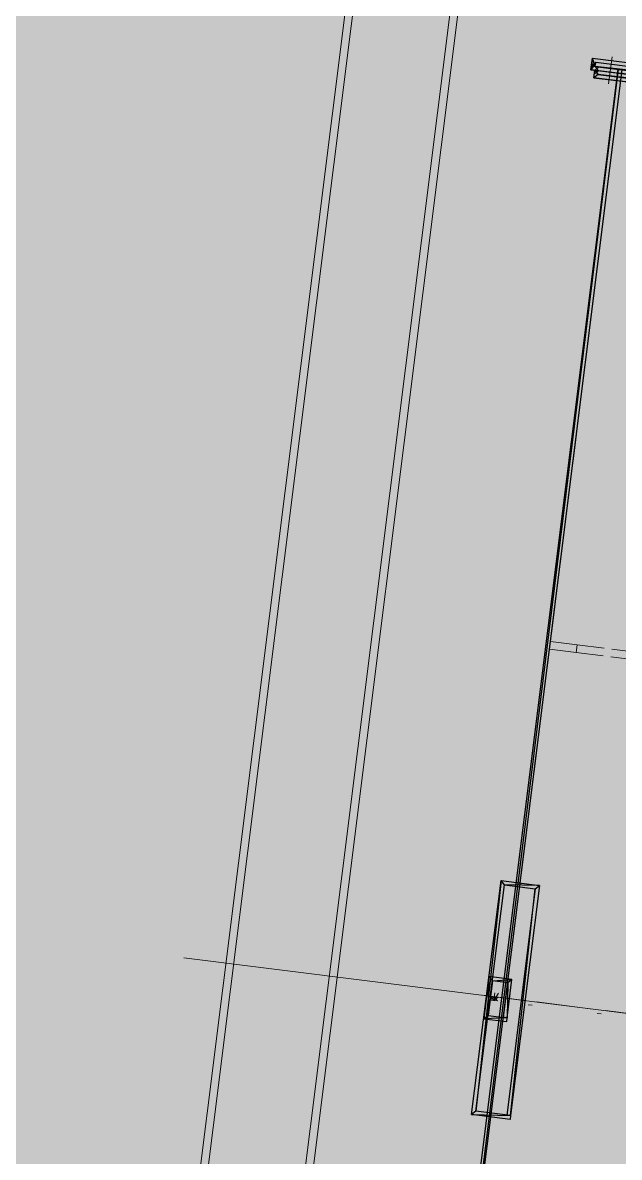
# Model space of a CAD drawing. Header units: metres. Extents: x -4 to 509425, y 7549 to 4732445.
# Drawn here: x 475985.814 to 475987.121, y 4719727.612 to 4719730.097 of the extents above; entities that cross this region are included whole.
import ezdxf

# ---------------------------------------------------------------- set-up
doc = ezdxf.new("R2010")
doc.units = ezdxf.units.M
doc.header["$LTSCALE"] = 0.01
doc.header["$MEASUREMENT"] = 0
doc.layers.get('0').update_dxf_attribs({"lineweight": 0})
doc.layers.add('_SUBESTACIÓN', color=1, linetype='Continuous')
doc.layers.add('SUBESTACION LA VID', color=253, linetype='Continuous')

# ---------------------------------------------------------------- blocks, each defined once
blk = doc.blocks.new('A$Cfff6051d')
at = {"layer": 'SUBESTACION LA VID', "transparency": 33554687}
h = blk.add_hatch(color=256, dxfattribs=at)
h.dxf.hatch_style = 2
h.paths.add_polyline_path([(475987.0598, 4719730.0022), (475987.0588, 4719729.9938), (475987.0619, 4719730.019)])
h = blk.add_hatch(color=256, dxfattribs=at)
h.dxf.hatch_style = 2
edge = h.paths.add_edge_path()
edge.add_spline(control_points=[(475988.2033, 4719729.8673), (475988.2033, 4719729.8673), (475988.2012, 4719729.8505), (475988.2012, 4719729.8505), (475988.2012, 4719729.8505), (475988.1949, 4719729.8684), (475988.1949, 4719729.8684), (475988.1949, 4719729.8684), (475988.2033, 4719729.8673), (475988.2033, 4719729.8673)], knot_values=[0, 0, 0, 0, 1, 1, 1, 2, 2, 2, 3, 3, 3, 3], degree=3, periodic=0)
edge = h.paths.add_edge_path()
edge.add_spline(control_points=[(475988.2012, 4719729.8505), (475988.2012, 4719729.8505), (475988.1949, 4719729.8684), (475988.1949, 4719729.8684), (475988.1949, 4719729.8684), (475987.0588, 4719729.9938), (475987.0588, 4719729.9938), (475987.0588, 4719729.9938), (475988.2012, 4719729.8505), (475988.2012, 4719729.8505)], knot_values=[0, 0, 0, 0, 1, 1, 1, 2, 2, 2, 3, 3, 3, 3], degree=3, periodic=0)
edge = h.paths.add_edge_path()
edge.add_spline(control_points=[(475988.1949, 4719729.8684), (475988.1949, 4719729.8684), (475987.0588, 4719729.9938), (475987.0588, 4719729.9938), (475987.0588, 4719729.9938), (475987.0693, 4719730.0095), (475987.0693, 4719730.0095), (475987.0693, 4719730.0095), (475988.1949, 4719729.8684), (475988.1949, 4719729.8684)], knot_values=[0, 0, 0, 0, 1, 1, 1, 2, 2, 2, 3, 3, 3, 3], degree=3, periodic=0)
h = blk.add_hatch(color=256, dxfattribs=at)
h.dxf.hatch_style = 2
h.paths.add_polyline_path([(475987.0598, 4719730.0022), (475987.0682, 4719730.0011), (475987.0693, 4719730.0095)])
h = blk.add_hatch(color=256, dxfattribs=at)
h.dxf.hatch_style = 2
edge = h.paths.add_edge_path()
edge.add_spline(control_points=[(475987.0619, 4719730.019), (475987.0619, 4719730.019), (475987.0682, 4719730.0011), (475987.0682, 4719730.0011), (475987.0682, 4719730.0011), (475988.196, 4719729.8768), (475988.196, 4719729.8768), (475988.196, 4719729.8768), (475987.0619, 4719730.019), (475987.0619, 4719730.019)], knot_values=[0, 0, 0, 0, 1, 1, 1, 2, 2, 2, 3, 3, 3, 3], degree=3, periodic=0)
edge = h.paths.add_edge_path()
edge.add_spline(control_points=[(475987.0682, 4719730.0011), (475987.0682, 4719730.0011), (475988.196, 4719729.8768), (475988.196, 4719729.8768), (475988.196, 4719729.8768), (475988.1939, 4719729.86), (475988.1939, 4719729.86), (475988.1939, 4719729.86), (475987.0682, 4719730.0011), (475987.0682, 4719730.0011)], knot_values=[0, 0, 0, 0, 1, 1, 1, 2, 2, 2, 3, 3, 3, 3], degree=3, periodic=0)
h = blk.add_hatch(color=256, dxfattribs=at)
h.dxf.hatch_style = 2
edge = h.paths.add_edge_path()
edge.add_spline(control_points=[(475986.6079, 4719725.9206), (475986.6079, 4719725.9206), (475986.6163, 4719725.9196), (475986.6163, 4719725.9196), (475986.6163, 4719725.9196), (475987.1186, 4719729.9948), (475987.1186, 4719729.9948), (475987.1186, 4719729.9948), (475986.6079, 4719725.9206), (475986.6079, 4719725.9206)], knot_values=[0, 0, 0, 0, 1, 1, 1, 2, 2, 2, 3, 3, 3, 3], degree=3, periodic=0)
edge = h.paths.add_edge_path()
edge.add_spline(control_points=[(475986.6163, 4719725.9196), (475986.6163, 4719725.9196), (475987.1186, 4719729.9948), (475987.1186, 4719729.9948), (475987.1186, 4719729.9948), (475987.127, 4719729.9937), (475987.127, 4719729.9937), (475987.127, 4719729.9937), (475986.6163, 4719725.9196), (475986.6163, 4719725.9196)], knot_values=[0, 0, 0, 0, 1, 1, 1, 2, 2, 2, 3, 3, 3, 3], degree=3, periodic=0)
h = blk.add_hatch(color=256, dxfattribs=at)
h.dxf.hatch_style = 2
edge = h.paths.add_edge_path()
edge.add_spline(control_points=[(475988.2012, 4719729.8505), (475988.2012, 4719729.8505), (475988.1844, 4719729.8526), (475988.1844, 4719729.8526), (475988.1844, 4719729.8526), (475988.1991, 4719729.8337), (475988.1991, 4719729.8337), (475988.1991, 4719729.8337), (475988.2012, 4719729.8505), (475988.2012, 4719729.8505)], knot_values=[0, 0, 0, 0, 1, 1, 1, 2, 2, 2, 3, 3, 3, 3], degree=3, periodic=0)
edge = h.paths.add_edge_path()
edge.add_spline(control_points=[(475988.1844, 4719729.8526), (475988.1844, 4719729.8526), (475988.1991, 4719729.8337), (475988.1991, 4719729.8337), (475988.1991, 4719729.8337), (475988.1834, 4719729.8442), (475988.1834, 4719729.8442), (475988.1834, 4719729.8442), (475988.1844, 4719729.8526), (475988.1844, 4719729.8526)], knot_values=[0, 0, 0, 0, 1, 1, 1, 2, 2, 2, 3, 3, 3, 3], degree=3, periodic=0)
edge = h.paths.add_edge_path()
edge.add_spline(control_points=[(475988.1991, 4719729.8337), (475988.1991, 4719729.8337), (475988.1834, 4719729.8442), (475988.1834, 4719729.8442), (475988.1834, 4719729.8442), (475987.0651, 4719729.9759), (475987.0651, 4719729.9759), (475987.0651, 4719729.9759), (475988.1991, 4719729.8337), (475988.1991, 4719729.8337)], knot_values=[0, 0, 0, 0, 1, 1, 1, 2, 2, 2, 3, 3, 3, 3], degree=3, periodic=0)
edge = h.paths.add_edge_path()
edge.add_spline(control_points=[(475988.1834, 4719729.8442), (475988.1834, 4719729.8442), (475987.0651, 4719729.9759), (475987.0651, 4719729.9759), (475987.0651, 4719729.9759), (475987.0745, 4719729.9833), (475987.0745, 4719729.9833), (475987.0745, 4719729.9833), (475988.1834, 4719729.8442), (475988.1834, 4719729.8442)], knot_values=[0, 0, 0, 0, 1, 1, 1, 2, 2, 2, 3, 3, 3, 3], degree=3, periodic=0)
edge = h.paths.add_edge_path()
edge.add_spline(control_points=[(475987.0651, 4719729.9759), (475987.0651, 4719729.9759), (475987.0745, 4719729.9833), (475987.0745, 4719729.9833), (475987.0745, 4719729.9833), (475987.0672, 4719729.9927), (475987.0672, 4719729.9927), (475987.0672, 4719729.9927), (475987.0651, 4719729.9759), (475987.0651, 4719729.9759)], knot_values=[0, 0, 0, 0, 1, 1, 1, 2, 2, 2, 3, 3, 3, 3], degree=3, periodic=0)
h = blk.add_hatch(color=256, dxfattribs=at)
h.dxf.hatch_style = 2
edge = h.paths.add_edge_path()
edge.add_spline(control_points=[(475987.0672, 4719729.9927), (475987.0672, 4719729.9927), (475987.0745, 4719729.9833), (475987.0745, 4719729.9833), (475987.0745, 4719729.9833), (475988.1928, 4719729.8516), (475988.1928, 4719729.8516), (475988.1928, 4719729.8516), (475987.0672, 4719729.9927), (475987.0672, 4719729.9927)], knot_values=[0, 0, 0, 0, 1, 1, 1, 2, 2, 2, 3, 3, 3, 3], degree=3, periodic=0)
edge = h.paths.add_edge_path()
edge.add_spline(control_points=[(475987.0745, 4719729.9833), (475987.0745, 4719729.9833), (475988.1928, 4719729.8516), (475988.1928, 4719729.8516), (475988.1928, 4719729.8516), (475988.1918, 4719729.8432), (475988.1918, 4719729.8432), (475988.1918, 4719729.8432), (475987.0745, 4719729.9833), (475987.0745, 4719729.9833)], knot_values=[0, 0, 0, 0, 1, 1, 1, 2, 2, 2, 3, 3, 3, 3], degree=3, periodic=0)
h = blk.add_hatch(color=256, dxfattribs=at)
h.dxf.hatch_style = 2
edge = h.paths.add_edge_path()
edge.add_spline(control_points=[(475986.8815, 4719727.6952), (475986.8815, 4719727.6952), (475986.8826, 4719727.7036), (475986.8826, 4719727.7036), (475986.8826, 4719727.7036), (475986.7975, 4719727.7057), (475986.7975, 4719727.7057), (475986.7975, 4719727.7057), (475986.8815, 4719727.6952), (475986.8815, 4719727.6952)], knot_values=[0, 0, 0, 0, 1, 1, 1, 2, 2, 2, 3, 3, 3, 3], degree=3, periodic=0)
edge = h.paths.add_edge_path()
edge.add_spline(control_points=[(475986.8826, 4719727.7036), (475986.8826, 4719727.7036), (475986.7975, 4719727.7057), (475986.7975, 4719727.7057), (475986.7975, 4719727.7057), (475986.807, 4719727.7131), (475986.807, 4719727.7131), (475986.807, 4719727.7131), (475986.8826, 4719727.7036), (475986.8826, 4719727.7036)], knot_values=[0, 0, 0, 0, 1, 1, 1, 2, 2, 2, 3, 3, 3, 3], degree=3, periodic=0)
edge = h.paths.add_edge_path()
edge.add_spline(control_points=[(475986.7975, 4719727.7057), (475986.7975, 4719727.7057), (475986.807, 4719727.7131), (475986.807, 4719727.7131), (475986.807, 4719727.7131), (475986.8618, 4719728.2181), (475986.8618, 4719728.2181), (475986.8618, 4719728.2181), (475986.7975, 4719727.7057), (475986.7975, 4719727.7057)], knot_values=[0, 0, 0, 0, 1, 1, 1, 2, 2, 2, 3, 3, 3, 3], degree=3, periodic=0)
edge = h.paths.add_edge_path()
edge.add_spline(control_points=[(475986.807, 4719727.7131), (475986.807, 4719727.7131), (475986.8618, 4719728.2181), (475986.8618, 4719728.2181), (475986.8618, 4719728.2181), (475986.8691, 4719728.2087), (475986.8691, 4719728.2087), (475986.8691, 4719728.2087), (475986.807, 4719727.7131), (475986.807, 4719727.7131)], knot_values=[0, 0, 0, 0, 1, 1, 1, 2, 2, 2, 3, 3, 3, 3], degree=3, periodic=0)
edge = h.paths.add_edge_path()
edge.add_spline(control_points=[(475986.8618, 4719728.2181), (475986.8618, 4719728.2181), (475986.8691, 4719728.2087), (475986.8691, 4719728.2087), (475986.8691, 4719728.2087), (475986.9458, 4719728.2076), (475986.9458, 4719728.2076), (475986.9458, 4719728.2076), (475986.8618, 4719728.2181), (475986.8618, 4719728.2181)], knot_values=[0, 0, 0, 0, 1, 1, 1, 2, 2, 2, 3, 3, 3, 3], degree=3, periodic=0)
edge = h.paths.add_edge_path()
edge.add_spline(control_points=[(475986.8691, 4719728.2087), (475986.8691, 4719728.2087), (475986.9458, 4719728.2076), (475986.9458, 4719728.2076), (475986.9458, 4719728.2076), (475986.9363, 4719728.2003), (475986.9363, 4719728.2003), (475986.9363, 4719728.2003), (475986.8691, 4719728.2087), (475986.8691, 4719728.2087)], knot_values=[0, 0, 0, 0, 1, 1, 1, 2, 2, 2, 3, 3, 3, 3], degree=3, periodic=0)
edge = h.paths.add_edge_path()
edge.add_spline(control_points=[(475986.9458, 4719728.2076), (475986.9458, 4719728.2076), (475986.9363, 4719728.2003), (475986.9363, 4719728.2003), (475986.9363, 4719728.2003), (475986.8826, 4719727.7036), (475986.8826, 4719727.7036), (475986.8826, 4719727.7036), (475986.9458, 4719728.2076), (475986.9458, 4719728.2076)], knot_values=[0, 0, 0, 0, 1, 1, 1, 2, 2, 2, 3, 3, 3, 3], degree=3, periodic=0)
edge = h.paths.add_edge_path()
edge.add_spline(control_points=[(475986.9363, 4719728.2003), (475986.9363, 4719728.2003), (475986.8826, 4719727.7036), (475986.8826, 4719727.7036), (475986.8826, 4719727.7036), (475986.8742, 4719727.7046), (475986.8742, 4719727.7046), (475986.8742, 4719727.7046), (475986.9363, 4719728.2003), (475986.9363, 4719728.2003)], knot_values=[0, 0, 0, 0, 1, 1, 1, 2, 2, 2, 3, 3, 3, 3], degree=3, periodic=0)
at = {"layer": 'SUBESTACION LA VID', "lineweight": 15}
blk.add_line((475986.8069, 4719730.4349), (475986.1845, 4719725.4703), dxfattribs=at)
at = {"layer": 'SUBESTACION LA VID', "lineweight": 0}
for p, q in [((475987.0976, 4719729.9633), (475987.105, 4719730.0221)), ((475987.1134, 4719729.8845), (475987.1207, 4719729.9433)), ((475987.1039, 4719729.8089), (475987.1112, 4719729.8677)), ((475987.0944, 4719729.7333), (475987.1018, 4719729.7921)), ((475987.0849, 4719729.6577), (475987.0923, 4719729.7165)), ((475987.0754, 4719729.5821), (475987.0828, 4719729.6409)), ((475987.066, 4719729.5065), (475987.0733, 4719729.5653)), ((475987.0565, 4719729.4309), (475987.0639, 4719729.4897)), ((475987.047, 4719729.3553), (475987.0554, 4719729.4225)), ((475987.0375, 4719729.2797), (475987.0449, 4719729.3385)), ((475987.028, 4719729.2041), (475987.0354, 4719729.2629)), ((475987.0196, 4719729.1369), (475987.027, 4719729.1957)), ((475987.0091, 4719729.0529), (475987.0165, 4719729.1117)), ((475986.9996, 4719728.9773), (475987.008, 4719729.0445)), ((475986.9912, 4719728.9101), (475986.9986, 4719728.9689)), ((475986.9807, 4719728.8261), (475986.9891, 4719728.8933)), ((475986.9722, 4719728.7589), (475986.9796, 4719728.8177)), ((475986.9628, 4719728.6833), (475986.9701, 4719728.7421)), ((475987.0856, 4719728.7105), (475987.0268, 4719728.7179)), ((475987.1633, 4719728.7179), (475987.1045, 4719728.7252)), ((475987.1612, 4719728.7011), (475987.1024, 4719728.7084)), ((475986.9522, 4719728.5993), (475986.9606, 4719728.6665)), ((475986.9438, 4719728.5321), (475986.9512, 4719728.5909)), ((475986.9343, 4719728.4565), (475986.9417, 4719728.5153)), ((475986.9248, 4719728.3809), (475986.9322, 4719728.4397)), ((475986.9154, 4719728.3053), (475986.9227, 4719728.3641)), ((475986.9059, 4719728.2297), (475986.9133, 4719728.2885)), ((475986.8964, 4719728.1541), (475986.9038, 4719728.2129)), ((475986.8869, 4719728.0785), (475986.8943, 4719728.1373)), ((475986.8774, 4719728.0029), (475986.8848, 4719728.0617)), ((475986.9142, 4719727.9556), (475986.8218, 4719727.9672)), ((475986.868, 4719727.9273), (475986.8753, 4719727.9861)), ((475986.8459, 4719727.9556), (475986.8459, 4719727.9556)), ((475986.847, 4719727.964), (475986.847, 4719727.964)), ((475986.9299, 4719727.9451), (475986.9215, 4719727.9461)), ((475987.057, 4719727.9377), (475986.9394, 4719727.9524)), ((475987.0811, 4719727.9261), (475987.0727, 4719727.9272)), ((475987.2082, 4719727.9187), (475987.0906, 4719727.9335)), ((475986.8585, 4719727.8517), (475986.8659, 4719727.9105)), ((475986.849, 4719727.7761), (475986.8564, 4719727.8349)), ((475986.8395, 4719727.7004), (475986.8469, 4719727.7593)), ((475986.8301, 4719727.6248), (475986.8374, 4719727.6836))]:
    blk.add_line(p, q, dxfattribs=at)
at = {"layer": 'SUBESTACION LA VID', "lineweight": 15}
for points in [[(475997.3043, 4719729.3663), (475986.5939, 4719730.709), (475985.9104, 4719725.2572), (475996.6208, 4719723.9145), (475997.3043, 4719729.3663)], [(475997.2854, 4719729.3516), (475986.6086, 4719730.6901), (475985.9293, 4719725.2719), (475996.6061, 4719723.9334), (475997.2854, 4719729.3516)], [(475987.6549, 4719728.9634), (475996.8784, 4719727.8071), (475997.049, 4719729.1679), (475986.7922, 4719730.4538), (475986.1656, 4719725.4556)], [(475997.171, 4719726.6697), (475986.1666, 4719728.0493), (475997.171, 4719726.6697)]]:
    blk.add_lwpolyline(points, dxfattribs=at)
at = {"layer": 'SUBESTACION LA VID'}
for points in [[(475987.0598, 4719730.0022), (475987.0588, 4719729.9938), (475987.0619, 4719730.019)], [(475987.0598, 4719730.0022), (475987.0682, 4719730.0011), (475987.0693, 4719730.0095)]]:
    blk.add_lwpolyline(points, close=True, dxfattribs=at)
at = {"layer": 'SUBESTACION LA VID', "lineweight": 0}
for points in [[(475987.0598, 4719730.0022), (475987.0588, 4719729.9938), (475987.0619, 4719730.019)], [(475987.0598, 4719730.0022), (475987.0682, 4719730.0011), (475987.0693, 4719730.0095)]]:
    blk.add_lwpolyline(points, close=True, dxfattribs=at)
for points in [[(475987.0672, 4719729.9927), (475987.0756, 4719729.9917), (475987.0661, 4719729.9843)], [(475987.0682, 4719730.0011), (475987.0756, 4719729.9917), (475987.0672, 4719729.9927)], [(475987.0745, 4719729.9833), (475987.0672, 4719729.9927), (475987.084, 4719729.9906), (475987.0672, 4719729.9927), (475987.0766, 4719730.0001)], [(475987.0289, 4719728.7347), (475986.9701, 4719728.7421), (475986.968, 4719728.7253), (475987.0268, 4719728.7179)], [(475987.0877, 4719728.7273), (475987.0289, 4719728.7347), (475987.0268, 4719728.7179)], [(475986.8386, 4719727.9651), (475986.8459, 4719727.9556), (475986.848, 4719727.9724)], [(475986.8564, 4719727.9714), (475986.8459, 4719727.9556), (475986.8554, 4719727.963)], [(475986.8459, 4719727.9556), (475986.8375, 4719727.9567), (475986.847, 4719727.964)], [(475986.8459, 4719727.9556), (475986.847, 4719727.964), (475986.8459, 4719727.9556), (475986.847, 4719727.964)], [(475986.847, 4719727.964), (475986.8543, 4719727.9546), (475986.8459, 4719727.9556)]]:
    blk.add_lwpolyline(points, dxfattribs=at)
at = {"layer": 'SUBESTACION LA VID'}
for points in [[(475988.1949, 4719729.8684), (475988.1949, 4719729.8684), (475987.0588, 4719729.9938), (475987.0588, 4719729.9938), (475987.0588, 4719729.9938), (475987.0693, 4719730.0095), (475987.0693, 4719730.0095), (475987.0693, 4719730.0095), (475988.1949, 4719729.8684), (475988.1949, 4719729.8684)], [(475987.0619, 4719730.019), (475987.0619, 4719730.019), (475987.0682, 4719730.0011), (475987.0682, 4719730.0011), (475987.0682, 4719730.0011), (475988.196, 4719729.8768), (475988.196, 4719729.8768), (475988.196, 4719729.8768), (475987.0619, 4719730.019), (475987.0619, 4719730.019)], [(475986.6079, 4719725.9206), (475986.6079, 4719725.9206), (475986.6163, 4719725.9196), (475986.6163, 4719725.9196), (475986.6163, 4719725.9196), (475987.1186, 4719729.9948), (475987.1186, 4719729.9948), (475987.1186, 4719729.9948), (475986.6079, 4719725.9206), (475986.6079, 4719725.9206)], [(475986.6163, 4719725.9196), (475986.6163, 4719725.9196), (475987.1186, 4719729.9948), (475987.1186, 4719729.9948), (475987.1186, 4719729.9948), (475987.127, 4719729.9937), (475987.127, 4719729.9937), (475987.127, 4719729.9937), (475986.6163, 4719725.9196), (475986.6163, 4719725.9196)], [(475988.2012, 4719729.8505), (475988.2012, 4719729.8505), (475988.1949, 4719729.8684), (475988.1949, 4719729.8684), (475988.1949, 4719729.8684), (475987.0588, 4719729.9938), (475987.0588, 4719729.9938), (475987.0588, 4719729.9938), (475988.2012, 4719729.8505), (475988.2012, 4719729.8505)], [(475987.0651, 4719729.9759), (475987.0651, 4719729.9759), (475987.0745, 4719729.9833), (475987.0745, 4719729.9833), (475987.0745, 4719729.9833), (475987.0672, 4719729.9927), (475987.0672, 4719729.9927), (475987.0672, 4719729.9927), (475987.0651, 4719729.9759), (475987.0651, 4719729.9759)], [(475988.1834, 4719729.8442), (475988.1834, 4719729.8442), (475987.0651, 4719729.9759), (475987.0651, 4719729.9759), (475987.0651, 4719729.9759), (475987.0745, 4719729.9833), (475987.0745, 4719729.9833), (475987.0745, 4719729.9833), (475988.1834, 4719729.8442), (475988.1834, 4719729.8442)], [(475987.0672, 4719729.9927), (475987.0672, 4719729.9927), (475987.0745, 4719729.9833), (475987.0745, 4719729.9833), (475987.0745, 4719729.9833), (475988.1928, 4719729.8516), (475988.1928, 4719729.8516), (475988.1928, 4719729.8516), (475987.0672, 4719729.9927), (475987.0672, 4719729.9927)], [(475987.0682, 4719730.0011), (475987.0682, 4719730.0011), (475988.196, 4719729.8768), (475988.196, 4719729.8768), (475988.196, 4719729.8768), (475988.1939, 4719729.86), (475988.1939, 4719729.86), (475988.1939, 4719729.86), (475987.0682, 4719730.0011), (475987.0682, 4719730.0011)], [(475987.0745, 4719729.9833), (475987.0745, 4719729.9833), (475988.1928, 4719729.8516), (475988.1928, 4719729.8516), (475988.1928, 4719729.8516), (475988.1918, 4719729.8432), (475988.1918, 4719729.8432), (475988.1918, 4719729.8432), (475987.0745, 4719729.9833), (475987.0745, 4719729.9833)], [(475988.1991, 4719729.8337), (475988.1991, 4719729.8337), (475988.1834, 4719729.8442), (475988.1834, 4719729.8442), (475988.1834, 4719729.8442), (475987.0651, 4719729.9759), (475987.0651, 4719729.9759), (475987.0651, 4719729.9759), (475988.1991, 4719729.8337), (475988.1991, 4719729.8337)], [(475986.7975, 4719727.7057), (475986.7975, 4719727.7057), (475986.807, 4719727.7131), (475986.807, 4719727.7131), (475986.807, 4719727.7131), (475986.8618, 4719728.2181), (475986.8618, 4719728.2181), (475986.8618, 4719728.2181), (475986.7975, 4719727.7057), (475986.7975, 4719727.7057)], [(475986.807, 4719727.7131), (475986.807, 4719727.7131), (475986.8618, 4719728.2181), (475986.8618, 4719728.2181), (475986.8618, 4719728.2181), (475986.8691, 4719728.2087), (475986.8691, 4719728.2087), (475986.8691, 4719728.2087), (475986.807, 4719727.7131), (475986.807, 4719727.7131)], [(475986.8618, 4719728.2181), (475986.8618, 4719728.2181), (475986.8691, 4719728.2087), (475986.8691, 4719728.2087), (475986.8691, 4719728.2087), (475986.9458, 4719728.2076), (475986.9458, 4719728.2076), (475986.9458, 4719728.2076), (475986.8618, 4719728.2181), (475986.8618, 4719728.2181)], [(475986.8691, 4719728.2087), (475986.8691, 4719728.2087), (475986.9458, 4719728.2076), (475986.9458, 4719728.2076), (475986.9458, 4719728.2076), (475986.9363, 4719728.2003), (475986.9363, 4719728.2003), (475986.9363, 4719728.2003), (475986.8691, 4719728.2087), (475986.8691, 4719728.2087)], [(475986.9363, 4719728.2003), (475986.9363, 4719728.2003), (475986.8826, 4719727.7036), (475986.8826, 4719727.7036), (475986.8826, 4719727.7036), (475986.8742, 4719727.7046), (475986.8742, 4719727.7046), (475986.8742, 4719727.7046), (475986.9363, 4719728.2003), (475986.9363, 4719728.2003)], [(475986.9458, 4719728.2076), (475986.9458, 4719728.2076), (475986.9363, 4719728.2003), (475986.9363, 4719728.2003), (475986.9363, 4719728.2003), (475986.8826, 4719727.7036), (475986.8826, 4719727.7036), (475986.8826, 4719727.7036), (475986.9458, 4719728.2076), (475986.9458, 4719728.2076)], [(475986.8354, 4719728.0081), (475986.8354, 4719728.0081), (475986.8333, 4719727.9231), (475986.8333, 4719727.9231), (475986.8333, 4719727.9231), (475986.8239, 4719727.9157), (475986.8239, 4719727.9157), (475986.8239, 4719727.9157), (475986.8354, 4719728.0081), (475986.8354, 4719728.0081)], [(475986.8428, 4719727.9987), (475986.8428, 4719727.9987), (475986.8354, 4719728.0081), (475986.8354, 4719728.0081), (475986.8354, 4719728.0081), (475986.8333, 4719727.9231), (475986.8333, 4719727.9231), (475986.8333, 4719727.9231), (475986.8428, 4719727.9987), (475986.8428, 4719727.9987)], [(475986.8858, 4719728.0018), (475986.8858, 4719728.0018), (475986.8428, 4719727.9987), (475986.8428, 4719727.9987), (475986.8428, 4719727.9987), (475986.8354, 4719728.0081), (475986.8354, 4719728.0081), (475986.8354, 4719728.0081), (475986.8858, 4719728.0018), (475986.8858, 4719728.0018)], [(475986.8764, 4719727.9945), (475986.8764, 4719727.9945), (475986.8858, 4719728.0018), (475986.8858, 4719728.0018), (475986.8858, 4719728.0018), (475986.8428, 4719727.9987), (475986.8428, 4719727.9987), (475986.8428, 4719727.9987), (475986.8764, 4719727.9945), (475986.8764, 4719727.9945)], [(475986.8669, 4719727.9189), (475986.8669, 4719727.9189), (475986.8753, 4719727.9178), (475986.8753, 4719727.9178), (475986.8753, 4719727.9178), (475986.8764, 4719727.9945), (475986.8764, 4719727.9945), (475986.8764, 4719727.9945), (475986.8669, 4719727.9189), (475986.8669, 4719727.9189)], [(475986.8753, 4719727.9178), (475986.8753, 4719727.9178), (475986.8764, 4719727.9945), (475986.8764, 4719727.9945), (475986.8764, 4719727.9945), (475986.8858, 4719728.0018), (475986.8858, 4719728.0018), (475986.8858, 4719728.0018), (475986.8753, 4719727.9178), (475986.8753, 4719727.9178)], [(475986.8333, 4719727.9231), (475986.8333, 4719727.9231), (475986.8239, 4719727.9157), (475986.8239, 4719727.9157), (475986.8239, 4719727.9157), (475986.8753, 4719727.9178), (475986.8753, 4719727.9178), (475986.8753, 4719727.9178), (475986.8333, 4719727.9231), (475986.8333, 4719727.9231)], [(475986.8239, 4719727.9157), (475986.8239, 4719727.9157), (475986.8753, 4719727.9178), (475986.8753, 4719727.9178), (475986.8753, 4719727.9178), (475986.8743, 4719727.9094), (475986.8743, 4719727.9094), (475986.8743, 4719727.9094), (475986.8239, 4719727.9157), (475986.8239, 4719727.9157)], [(475986.8826, 4719727.7036), (475986.8826, 4719727.7036), (475986.7975, 4719727.7057), (475986.7975, 4719727.7057), (475986.7975, 4719727.7057), (475986.807, 4719727.7131), (475986.807, 4719727.7131), (475986.807, 4719727.7131), (475986.8826, 4719727.7036), (475986.8826, 4719727.7036)], [(475986.8815, 4719727.6952), (475986.8815, 4719727.6952), (475986.8826, 4719727.7036), (475986.8826, 4719727.7036), (475986.8826, 4719727.7036), (475986.7975, 4719727.7057), (475986.7975, 4719727.7057), (475986.7975, 4719727.7057), (475986.8815, 4719727.6952), (475986.8815, 4719727.6952)]]:
    blk.add_open_spline(points, degree=3, knots=[0, 0, 0, 0, 1, 1, 1, 2, 2, 2, 3, 3, 3, 3], dxfattribs=at)
at = {"layer": 'SUBESTACION LA VID', "lineweight": 0}
for points in [[(475988.1949, 4719729.8684), (475988.1949, 4719729.8684), (475987.0588, 4719729.9938), (475987.0588, 4719729.9938), (475987.0588, 4719729.9938), (475987.0693, 4719730.0095), (475987.0693, 4719730.0095), (475987.0693, 4719730.0095), (475988.1949, 4719729.8684), (475988.1949, 4719729.8684)], [(475987.0619, 4719730.019), (475987.0619, 4719730.019), (475987.0682, 4719730.0011), (475987.0682, 4719730.0011), (475987.0682, 4719730.0011), (475988.196, 4719729.8768), (475988.196, 4719729.8768), (475988.196, 4719729.8768), (475987.0619, 4719730.019), (475987.0619, 4719730.019)], [(475986.6079, 4719725.9206), (475986.6079, 4719725.9206), (475986.6163, 4719725.9196), (475986.6163, 4719725.9196), (475986.6163, 4719725.9196), (475987.1186, 4719729.9948), (475987.1186, 4719729.9948), (475987.1186, 4719729.9948), (475986.6079, 4719725.9206), (475986.6079, 4719725.9206)], [(475986.6163, 4719725.9196), (475986.6163, 4719725.9196), (475987.1186, 4719729.9948), (475987.1186, 4719729.9948), (475987.1186, 4719729.9948), (475987.127, 4719729.9937), (475987.127, 4719729.9937), (475987.127, 4719729.9937), (475986.6163, 4719725.9196), (475986.6163, 4719725.9196)], [(475988.2012, 4719729.8505), (475988.2012, 4719729.8505), (475988.1949, 4719729.8684), (475988.1949, 4719729.8684), (475988.1949, 4719729.8684), (475987.0588, 4719729.9938), (475987.0588, 4719729.9938), (475987.0588, 4719729.9938), (475988.2012, 4719729.8505), (475988.2012, 4719729.8505)], [(475987.0651, 4719729.9759), (475987.0651, 4719729.9759), (475987.0745, 4719729.9833), (475987.0745, 4719729.9833), (475987.0745, 4719729.9833), (475987.0672, 4719729.9927), (475987.0672, 4719729.9927), (475987.0672, 4719729.9927), (475987.0651, 4719729.9759), (475987.0651, 4719729.9759)], [(475988.1834, 4719729.8442), (475988.1834, 4719729.8442), (475987.0651, 4719729.9759), (475987.0651, 4719729.9759), (475987.0651, 4719729.9759), (475987.0745, 4719729.9833), (475987.0745, 4719729.9833), (475987.0745, 4719729.9833), (475988.1834, 4719729.8442), (475988.1834, 4719729.8442)], [(475987.0672, 4719729.9927), (475987.0672, 4719729.9927), (475987.0745, 4719729.9833), (475987.0745, 4719729.9833), (475987.0745, 4719729.9833), (475988.1928, 4719729.8516), (475988.1928, 4719729.8516), (475988.1928, 4719729.8516), (475987.0672, 4719729.9927), (475987.0672, 4719729.9927)], [(475987.0682, 4719730.0011), (475987.0682, 4719730.0011), (475988.196, 4719729.8768), (475988.196, 4719729.8768), (475988.196, 4719729.8768), (475988.1939, 4719729.86), (475988.1939, 4719729.86), (475988.1939, 4719729.86), (475987.0682, 4719730.0011), (475987.0682, 4719730.0011)], [(475987.0745, 4719729.9833), (475987.0745, 4719729.9833), (475988.1928, 4719729.8516), (475988.1928, 4719729.8516), (475988.1928, 4719729.8516), (475988.1918, 4719729.8432), (475988.1918, 4719729.8432), (475988.1918, 4719729.8432), (475987.0745, 4719729.9833), (475987.0745, 4719729.9833)], [(475988.1991, 4719729.8337), (475988.1991, 4719729.8337), (475988.1834, 4719729.8442), (475988.1834, 4719729.8442), (475988.1834, 4719729.8442), (475987.0651, 4719729.9759), (475987.0651, 4719729.9759), (475987.0651, 4719729.9759), (475988.1991, 4719729.8337), (475988.1991, 4719729.8337)], [(475986.7975, 4719727.7057), (475986.7975, 4719727.7057), (475986.807, 4719727.7131), (475986.807, 4719727.7131), (475986.807, 4719727.7131), (475986.8618, 4719728.2181), (475986.8618, 4719728.2181), (475986.8618, 4719728.2181), (475986.7975, 4719727.7057), (475986.7975, 4719727.7057)], [(475986.807, 4719727.7131), (475986.807, 4719727.7131), (475986.8618, 4719728.2181), (475986.8618, 4719728.2181), (475986.8618, 4719728.2181), (475986.8691, 4719728.2087), (475986.8691, 4719728.2087), (475986.8691, 4719728.2087), (475986.807, 4719727.7131), (475986.807, 4719727.7131)], [(475986.8618, 4719728.2181), (475986.8618, 4719728.2181), (475986.8691, 4719728.2087), (475986.8691, 4719728.2087), (475986.8691, 4719728.2087), (475986.9458, 4719728.2076), (475986.9458, 4719728.2076), (475986.9458, 4719728.2076), (475986.8618, 4719728.2181), (475986.8618, 4719728.2181)], [(475986.8691, 4719728.2087), (475986.8691, 4719728.2087), (475986.9458, 4719728.2076), (475986.9458, 4719728.2076), (475986.9458, 4719728.2076), (475986.9363, 4719728.2003), (475986.9363, 4719728.2003), (475986.9363, 4719728.2003), (475986.8691, 4719728.2087), (475986.8691, 4719728.2087)], [(475986.9363, 4719728.2003), (475986.9363, 4719728.2003), (475986.8826, 4719727.7036), (475986.8826, 4719727.7036), (475986.8826, 4719727.7036), (475986.8742, 4719727.7046), (475986.8742, 4719727.7046), (475986.8742, 4719727.7046), (475986.9363, 4719728.2003), (475986.9363, 4719728.2003)], [(475986.9458, 4719728.2076), (475986.9458, 4719728.2076), (475986.9363, 4719728.2003), (475986.9363, 4719728.2003), (475986.9363, 4719728.2003), (475986.8826, 4719727.7036), (475986.8826, 4719727.7036), (475986.8826, 4719727.7036), (475986.9458, 4719728.2076), (475986.9458, 4719728.2076)], [(475986.8354, 4719728.0081), (475986.8354, 4719728.0081), (475986.8333, 4719727.9231), (475986.8333, 4719727.9231), (475986.8333, 4719727.9231), (475986.8239, 4719727.9157), (475986.8239, 4719727.9157), (475986.8239, 4719727.9157), (475986.8354, 4719728.0081), (475986.8354, 4719728.0081)], [(475986.8428, 4719727.9987), (475986.8428, 4719727.9987), (475986.8354, 4719728.0081), (475986.8354, 4719728.0081), (475986.8354, 4719728.0081), (475986.8333, 4719727.9231), (475986.8333, 4719727.9231), (475986.8333, 4719727.9231), (475986.8428, 4719727.9987), (475986.8428, 4719727.9987)], [(475986.8858, 4719728.0018), (475986.8858, 4719728.0018), (475986.8428, 4719727.9987), (475986.8428, 4719727.9987), (475986.8428, 4719727.9987), (475986.8354, 4719728.0081), (475986.8354, 4719728.0081), (475986.8354, 4719728.0081), (475986.8858, 4719728.0018), (475986.8858, 4719728.0018)], [(475986.8764, 4719727.9945), (475986.8764, 4719727.9945), (475986.8858, 4719728.0018), (475986.8858, 4719728.0018), (475986.8858, 4719728.0018), (475986.8428, 4719727.9987), (475986.8428, 4719727.9987), (475986.8428, 4719727.9987), (475986.8764, 4719727.9945), (475986.8764, 4719727.9945)], [(475986.8669, 4719727.9189), (475986.8669, 4719727.9189), (475986.8753, 4719727.9178), (475986.8753, 4719727.9178), (475986.8753, 4719727.9178), (475986.8764, 4719727.9945), (475986.8764, 4719727.9945), (475986.8764, 4719727.9945), (475986.8669, 4719727.9189), (475986.8669, 4719727.9189)], [(475986.8753, 4719727.9178), (475986.8753, 4719727.9178), (475986.8764, 4719727.9945), (475986.8764, 4719727.9945), (475986.8764, 4719727.9945), (475986.8858, 4719728.0018), (475986.8858, 4719728.0018), (475986.8858, 4719728.0018), (475986.8753, 4719727.9178), (475986.8753, 4719727.9178)], [(475986.8333, 4719727.9231), (475986.8333, 4719727.9231), (475986.8239, 4719727.9157), (475986.8239, 4719727.9157), (475986.8239, 4719727.9157), (475986.8753, 4719727.9178), (475986.8753, 4719727.9178), (475986.8753, 4719727.9178), (475986.8333, 4719727.9231), (475986.8333, 4719727.9231)], [(475986.8239, 4719727.9157), (475986.8239, 4719727.9157), (475986.8753, 4719727.9178), (475986.8753, 4719727.9178), (475986.8753, 4719727.9178), (475986.8743, 4719727.9094), (475986.8743, 4719727.9094), (475986.8743, 4719727.9094), (475986.8239, 4719727.9157), (475986.8239, 4719727.9157)], [(475986.8826, 4719727.7036), (475986.8826, 4719727.7036), (475986.7975, 4719727.7057), (475986.7975, 4719727.7057), (475986.7975, 4719727.7057), (475986.807, 4719727.7131), (475986.807, 4719727.7131), (475986.807, 4719727.7131), (475986.8826, 4719727.7036), (475986.8826, 4719727.7036)], [(475986.8815, 4719727.6952), (475986.8815, 4719727.6952), (475986.8826, 4719727.7036), (475986.8826, 4719727.7036), (475986.8826, 4719727.7036), (475986.7975, 4719727.7057), (475986.7975, 4719727.7057), (475986.7975, 4719727.7057), (475986.8815, 4719727.6952), (475986.8815, 4719727.6952)]]:
    blk.add_open_spline(points, degree=3, knots=[0, 0, 0, 0, 1, 1, 1, 2, 2, 2, 3, 3, 3, 3], dxfattribs=at)

msp = doc.modelspace()

# ---------------------------------------------------------------- hatches: boundary and pattern name
at = {"layer": '_SUBESTACIÓN', "transparency": 33554559}
h = msp.add_hatch(color=1, dxfattribs=at)
h.dxf.hatch_style = 1
h.paths.add_polyline_path([(475968.6399, 4719805.825), (476089.9386, 4719790.615), (476078.1686, 4719696.74), (475956.8686, 4719711.9502)])

# ---------------------------------------------------------------- block references
at = {"linetype": 'Continuous'}
msp.add_blockref('A$Cfff6051d', (0, 0), dxfattribs=at)

doc.saveas('drawing.dxf')
